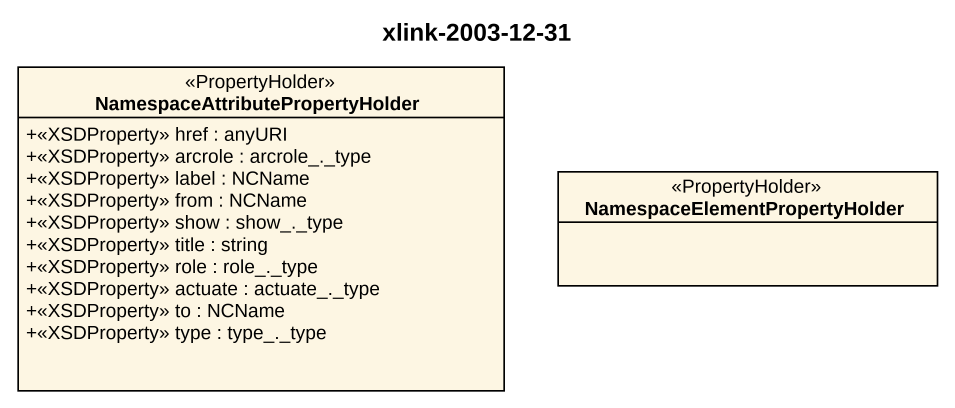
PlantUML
@startuml
title xlink-2003-12-31
hide circle
hide empty members
skinparam classAttributeIconSize 0
class "NamespaceAttributePropertyHolder" as NamespaceAttributePropertyHo <<PropertyHolder>> {
  +<<XSDProperty>> href : anyURI
  +<<XSDProperty>> arcrole : arcrole_._type
  +<<XSDProperty>> label : NCName
  +<<XSDProperty>> from : NCName
  +<<XSDProperty>> show : show_._type
  +<<XSDProperty>> title : string
  +<<XSDProperty>> role : role_._type
  +<<XSDProperty>> actuate : actuate_._type
  +<<XSDProperty>> to : NCName
  +<<XSDProperty>> type : type_._type
}
class "NamespaceElementPropertyHolder" as NamespaceElementPropertyHold <<PropertyHolder>>
@enduml
